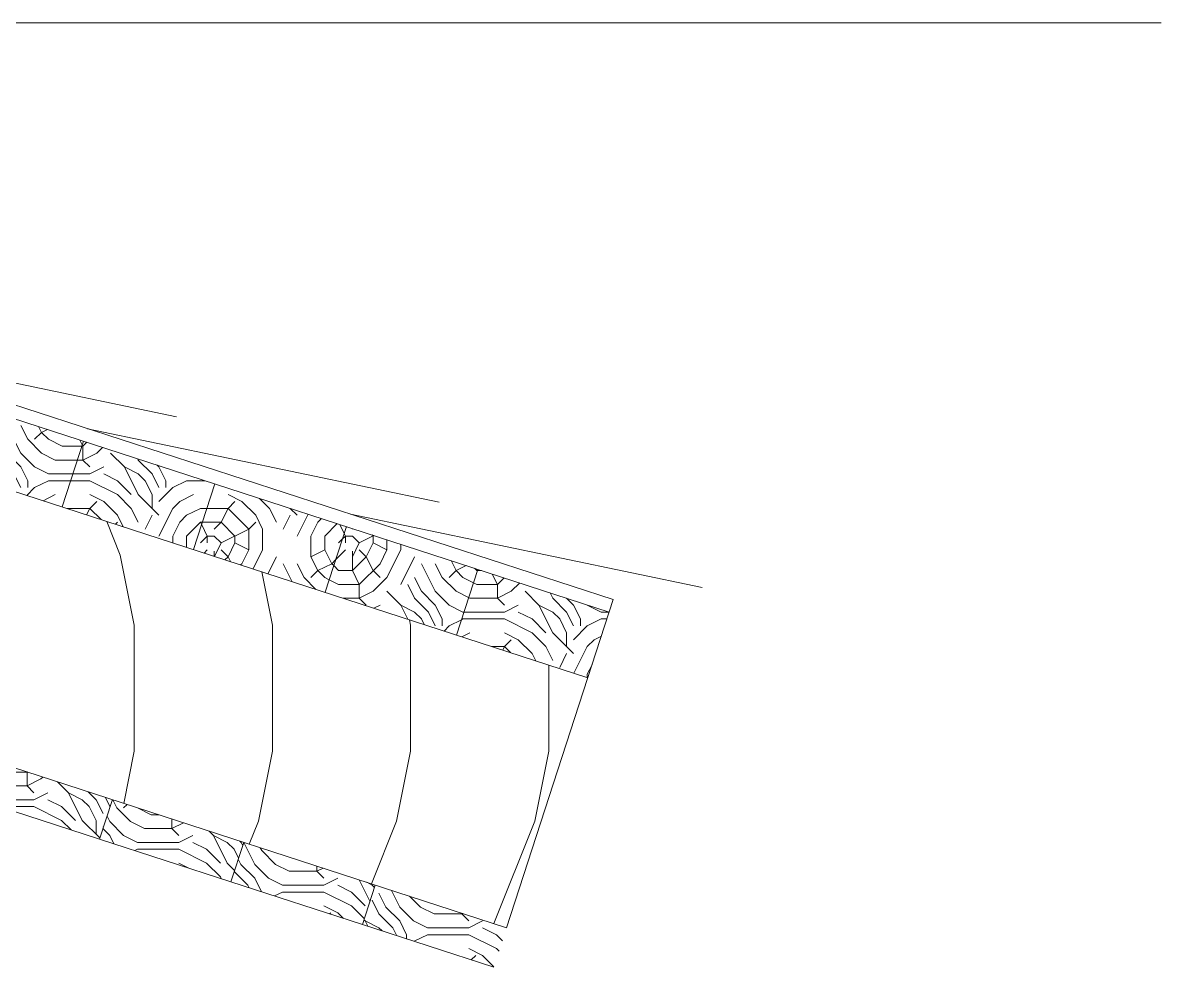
# Model space of a CAD drawing. Header units: millimetres. Extents: x 130034 to 172034, y -1330 to 28370.
# Drawn here: x 157083 to 161202, y 20240 to 23657 of the extents above; entities that cross this region are included whole.
import ezdxf

# ---------------------------------------------------------------- set-up
doc = ezdxf.new("R2010")
doc.units = ezdxf.units.MM
doc.linetypes.add('CONTINOUS', pattern=[0])
for name, color, linetype, lineweight in [('Узел', 7, 'Continuous', 20), ('Флажки', 7, 'Continuous', 20), ('Штриховка узла', 7, 'Continuous', 20)]:
    doc.layers.add(name, color=color, linetype=linetype, lineweight=lineweight)
pattern_1 = [(0, (175, 0), (500, 500), [150, -350]), (0, (175, 25), (500, 500), [150, -350]), (0, (200, 75), (500, 500), [100, -400]), (0, (225, 125), (500, 500), [75, -425]), (0, (225, 175), (500, 500), [50, -450]), (0, (250, 300), (500, 500), [25, -475]), (0, (225, 350), (500, 500), [75, -425]), (0, (225, 400), (500, 500), [100, -400]), (90, (50, 400), (-500, 500), [50, -450]), (90, (100, 475), (-500, 500), [25, -475]), (90, (125, 225), (-500, 500), [75, -425]), (90, (175, 250), (-500, 500), [50, -450]), (90, (250, 275), (-500, 500), [25, -475]), (90, (275, 175), (-500, 500), [70, -430]), (90, (300, 75), (-500, 500), [50, -450]), (90, (350, 275), (-500, 500), [25, -475]), (90, (400, 250), (-500, 500), [75, -425]), (90, (450, 250), (-500, 500), [75, -425]), (45, (275, 175), (0, 500), [70.71, -636.3968]), (45, (75, 425), (0, 500), [70.71, -636.3968]), (45, (175, 300), (0, 500), [70.71, -636.3968]), (45, (200, 200), (0, 500), [70.71, -636.3968]), (45, (350, 100), (0, 500), [70.71, -636.3968]), (45, (300, 125), (0, 500), [106.066, -601.0408]), (45, (150, 350), (0, 500), [35.355, -671.7518]), (45, (125, 400), (0, 500), [35.355, -671.7518]), (45, (325, 400), (0, 500), [35.355, -671.7518]), (45, (125, 150), (0, 500), [35.355, -671.7518]), (45, (400, 325), (0, 500), [35.355, -671.7518]), (45, (225, 275), (0, 500), [35.355, -671.7518]), (45, (275, 325), (0, 500), [35.355, -671.7518]), (135, (325, 225), (-500, 4e-14), [35.355, -671.7518]), (135, (325, 50), (-500, 4e-14), [35.355, -671.7518]), (135, (225, 175), (-500, 4e-14), [35.355, -671.7518]), (135, (300, 275), (-500, 4e-14), [35.355, -671.7518]), (135, (175, 150), (-500, 4e-14), [35.355, -671.7518]), (135, (375, 150), (-500, 4e-14), [35.355, -671.7518]), (135, (25, 0), (-500, 4e-14), [35.355, -671.7518]), (135, (50, 25), (-500, 4e-14), [70.71, -636.3968]), (135, (75, 50), (-500, 4e-14), [70.71, -636.3968]), (135, (125, 50), (-500, 4e-14), [70.71, -636.3968]), (135, (150, 100), (-500, 4e-14), [70.71, -636.3968]), (135, (350, 300), (-500, 4e-14), [70.71, -636.3968]), (135, (450, 50), (-500, 4e-14), [70.71, -636.3968]), (135, (475, 450), (-500, 4e-14), [70.71, -636.3968]), (135, (475, 400), (-500, 4e-14), [70.71, -636.3968]), (135, (425, 375), (-500, 4e-14), [70.71, -636.3968]), (135, (75, 375), (-500, 4e-14), [106.066, -601.0408]), (135, (400, 325), (-500, 4e-14), [106.066, -601.0408]), (26.56505, (125, 475), (500, 2e-07), [55.9, -1062.134]), (26.56505, (125, 225), (500, 2e-07), [55.9, -1062.134]), (26.56505, (175, 375), (500, 2e-07), [55.9, -1062.134]), (26.56505, (325, 25), (500, 2e-07), [55.9, -1062.134]), (26.56505, (300, 75), (500, 2e-07), [55.9, -1062.134]), (26.56505, (150, 175), (500, 2e-07), [55.9, -1062.134]), (26.56505, (150, 425), (500, 2e-07), [55.9, -1062.134]), (26.56505, (300, 275), (500, 2e-07), [111.8, -1006.234]), (63.43495, (300, 350), (3e-08, 500), [55.9, -1062.134]), (63.43495, (375, 200), (3e-08, 500), [55.9, -1062.134]), (63.43495, (125, 300), (3e-08, 500), [55.9, -1062.134]), (63.43495, (25, 325), (3e-08, 500), [55.9, -1062.134]), (63.43495, (325, 225), (3e-08, 500), [55.9, -1062.134]), (63.43495, (275, 225), (3e-08, 500), [55.9, -1062.134]), (63.43495, (75, 300), (3e-08, 500), [111.8, -1006.234]), (63.43495, (450, 125), (3e-08, 500), [111.8, -1006.234]), (63.43495, (400, 150), (3e-08, 500), [111.8, -1006.234]), (116.56505, (0, 75), (-2e-07, 500), [55.9, -1062.134]), (116.56505, (0, 350), (-2e-07, 500), [55.9, -1062.134]), (116.56505, (100, 0), (-2e-07, 500), [55.9, -1062.134]), (116.56505, (50, 450), (-2e-07, 500), [55.9, -1062.134]), (116.56505, (100, 150), (-2e-07, 500), [55.9, -1062.134]), (116.56505, (200, 200), (-2e-07, 500), [55.9, -1062.134]), (116.56505, (250, 300), (-2e-07, 500), [55.9, -1062.134]), (116.56505, (25, 100), (-2e-07, 500), [55.9, -1062.134]), (116.56505, (150, 175), (-2e-07, 500), [55.9, -1062.134]), (116.56505, (300, 125), (-2e-07, 500), [55.9, -1062.134]), (116.56505, (350, 175), (-2e-07, 500), [55.9, -1062.134]), (116.56505, (450, 325), (-2e-07, 500), [55.9, -1062.134]), (116.56505, (75, 475), (-2e-07, 500), [55.9, -1062.134]), (116.56505, (0, 450), (-2e-07, 500), [111.8, -1006.234]), (116.56505, (75, 100), (-2e-07, 500), [111.8, -1006.234]), (153.43495, (0, 25), (-500, 2e-07), [55.9, -1062.134]), (153.43495, (425, 0), (-500, 2e-07), [55.9, -1062.134]), (153.43495, (400, 250), (-500, 2e-07), [55.9, -1062.134]), (153.43495, (200, 75), (-500, 2e-07), [55.9, -1062.134]), (153.43495, (175, 25), (-500, 2e-07), [55.9, -1062.134]), (153.43495, (225, 125), (-500, 2e-07), [55.9, -1062.134]), (153.43495, (375, 425), (-500, 2e-07), [55.9, -1062.134]), (153.43495, (425, 450), (-500, 2e-07), [111.8, -1006.234])]

msp = doc.modelspace()

# ---------------------------------------------------------------- hatches: boundary and pattern name
at = {"layer": 'Штриховка узла', "ltscale": 100}
h = msp.add_hatch(dxfattribs=at)
h.set_pattern_fill('Дерево вдоль волокон', color=256, scale=50, pattern_type=2)
h.set_pattern_definition([(51.3402, (0, 0), (-500.0001, 6e-06), [312.3475, -2889.215]), (59.0362, (195.1, 243.9), (500.0001, -0.0003), [174.113, -2741.365]), (68.1986, (284.7, 393.2), (500.0002, 0.0002), [404.66, -2287.92]), (78.6901, (435, 768.9), (500.0001, 0.0002), [258.053, -2291.455]), (90, (485.6, 1021.96), (-500, 3e-14), [456.0755, -2043.925]), (281.3099, (435, 1731.1), (500.0001, -0.0002), [258.053, -2291.455]), (291.8014, (284.7, 2106.8), (500.0002, -0.0002), [404.66, -2287.92]), (300.9638, (195.1, 2256.1), (500.0001, 0.0003), [174.113, -2741.365]), (308.6598, (0, 2500), (-500.0001, -6e-06), [312.3475, -2889.215])])
edge = h.paths.add_edge_path()
edge.add_line((153096.4, 22727.3), (153096.4, 22124.8))
edge.add_line((153096.4, 22124.8), (153396.4, 22124.8))
edge.add_line((153396.4, 21824.8), (153396.4, 22124.8))
edge.add_line((153396.4, 21824.8), (148959.5, 20383.1))
edge.add_line((148959.5, 20383.1), (148665.6, 21287.6))
edge.add_line((153096.4, 22727.3), (148665.6, 21287.6))
edge = h.paths.add_edge_path()
edge.add_line((154396.4, 22124.8), (154696.4, 22124.8))
edge.add_line((154696.4, 22727.3), (154696.4, 22124.8))
edge.add_line((154696.4, 22727.3), (159127.2, 21287.6))
edge.add_line((158833.4, 20383.1), (159127.2, 21287.6))
edge.add_line((154396.4, 21824.8), (158833.4, 20383.1))
edge.add_line((154396.4, 22124.8), (154396.4, 21824.8))
edge = h.paths.add_edge_path()
edge.add_line((154512, 22787.2), (153896.4, 22787.2))
edge.add_line((153896.4, 22987.2), (153896.4, 22787.2))
edge.add_line((153896.4, 22987.2), (154512, 22787.2))
edge = h.paths.add_edge_path()
edge.add_line((153896.4, 22787.2), (153280.9, 22787.2))
edge.add_line((153896.4, 22987.2), (153280.9, 22787.2))
edge.add_line((153896.4, 22987.2), (153896.4, 22787.2))
h = msp.add_hatch(dxfattribs=at)
h.set_pattern_fill('Дерево и деревянные изделия', color=256, scale=5, pattern_type=2)
h.set_pattern_definition(pattern_1)
h.paths.add_polyline_path([(156749.6, 22060.2), (156826.9, 22298), (157302.4, 22143.4), (157225.1, 21905.7)])
h = msp.add_hatch(dxfattribs=at)
h.set_pattern_fill('Дерево и деревянные изделия', color=256, scale=5, pattern_type=2)
h.set_pattern_definition(pattern_1)
h.paths.add_polyline_path([(157302.4, 22143.4), (157777.9, 21988.9), (157700.7, 21751.2), (157225.1, 21905.7)])
h = msp.add_hatch(dxfattribs=at)
h.set_pattern_fill('Дерево и деревянные изделия', color=256, scale=5, pattern_type=2)
h.set_pattern_definition(pattern_1)
h.paths.add_polyline_path([(158176.2, 21596.7), (157700.7, 21751.2), (157777.9, 21988.9), (158253.4, 21834.4)])
h = msp.add_hatch(dxfattribs=at)
h.set_pattern_fill('Дерево и деревянные изделия', color=256, scale=5, pattern_type=2)
h.set_pattern_definition(pattern_1)
h.paths.add_polyline_path([(158176.2, 21596.7), (158253.4, 21834.4), (158729, 21679.9), (158651.7, 21442.2)])
h = msp.add_hatch(dxfattribs=at)
h.set_pattern_fill('Дерево и деревянные изделия', color=256, scale=5, pattern_type=2)
h.set_pattern_definition(pattern_1)
edge = h.paths.add_edge_path()
edge.add_line((158651.7, 21442.2), (158729, 21679.9))
edge.add_line((158729, 21679.9), (159204.5, 21525.4))
edge.add_line((159127.2, 21287.6), (159204.5, 21525.4))
edge.add_line((158651.7, 21442.2), (159127.2, 21287.6))
h = msp.add_hatch(dxfattribs=at)
h.set_pattern_fill('Дерево и деревянные изделия', color=256, scale=5, angle=180, pattern_type=2)
h.set_pattern_definition([(0, (2972.73, -678.75), (500, 500), [150, -350]), (0, (2972.73, -653.75), (500, 500), [150, -350]), (0, (2997.73, -603.75), (500, 500), [100, -400]), (0, (3022.73, -553.75), (500, 500), [75, -425]), (0, (3022.73, -503.75), (500, 500), [50, -450]), (0, (3047.73, -378.75), (500, 500), [25, -475]), (0, (3022.73, -328.75), (500, 500), [75, -425]), (0, (3022.73, -278.75), (500, 500), [100, -400]), (90, (2847.73, -278.75), (-500, 500), [50, -450]), (90, (2897.73, -203.75), (-500, 500), [25, -475]), (90, (2922.73, -453.75), (-500, 500), [75, -425]), (90, (2972.73, -428.75), (-500, 500), [50, -450]), (90, (3047.73, -403.75), (-500, 500), [25, -475]), (90, (3072.73, -503.75), (-500, 500), [70, -430]), (90, (3097.73, -603.75), (-500, 500), [50, -450]), (90, (3147.73, -403.75), (-500, 500), [25, -475]), (90, (3197.73, -428.75), (-500, 500), [75, -425]), (90, (3247.73, -428.75), (-500, 500), [75, -425]), (45, (3072.73, -503.75), (0, 500), [70.71, -636.3968]), (45, (2872.73, -253.75), (0, 500), [70.71, -636.3968]), (45, (2972.73, -378.75), (0, 500), [70.71, -636.3968]), (45, (2997.73, -478.75), (0, 500), [70.71, -636.3968]), (45, (3147.73, -578.75), (0, 500), [70.71, -636.3968]), (45, (3097.73, -553.75), (0, 500), [106.066, -601.0408]), (45, (2947.73, -328.75), (0, 500), [35.355, -671.7518]), (45, (2922.73, -278.75), (0, 500), [35.355, -671.7518]), (45, (3122.73, -278.75), (0, 500), [35.355, -671.7518]), (45, (2922.73, -528.75), (0, 500), [35.355, -671.7518]), (45, (3197.73, -353.75), (0, 500), [35.355, -671.7518]), (45, (3022.73, -403.75), (0, 500), [35.355, -671.7518]), (45, (3072.73, -353.75), (0, 500), [35.355, -671.7518]), (135, (3122.73, -453.75), (-500, 4e-14), [35.355, -671.7518]), (135, (3122.73, -628.75), (-500, 4e-14), [35.355, -671.7518]), (135, (3022.73, -503.75), (-500, 4e-14), [35.355, -671.7518]), (135, (3097.73, -403.75), (-500, 4e-14), [35.355, -671.7518]), (135, (2972.73, -528.75), (-500, 4e-14), [35.355, -671.7518]), (135, (3172.73, -528.75), (-500, 4e-14), [35.355, -671.7518]), (135, (2822.73, -678.75), (-500, 4e-14), [35.355, -671.7518]), (135, (2847.73, -653.75), (-500, 4e-14), [70.71, -636.3968]), (135, (2872.73, -628.75), (-500, 4e-14), [70.71, -636.3968]), (135, (2922.73, -628.75), (-500, 4e-14), [70.71, -636.3968]), (135, (2947.73, -578.75), (-500, 4e-14), [70.71, -636.3968]), (135, (3147.73, -378.75), (-500, 4e-14), [70.71, -636.3968]), (135, (3247.73, -628.75), (-500, 4e-14), [70.71, -636.3968]), (135, (3272.73, -228.75), (-500, 4e-14), [70.71, -636.3968]), (135, (3272.73, -278.75), (-500, 4e-14), [70.71, -636.3968]), (135, (3222.73, -303.75), (-500, 4e-14), [70.71, -636.3968]), (135, (2872.73, -303.75), (-500, 4e-14), [106.066, -601.0408]), (135, (3197.73, -353.75), (-500, 4e-14), [106.066, -601.0408]), (26.56505, (2922.73, -203.75), (500, 2e-07), [55.9, -1062.134]), (26.56505, (2922.73, -453.75), (500, 2e-07), [55.9, -1062.134]), (26.56505, (2972.73, -303.75), (500, 2e-07), [55.9, -1062.134]), (26.56505, (3122.73, -653.75), (500, 2e-07), [55.9, -1062.134]), (26.56505, (3097.73, -603.75), (500, 2e-07), [55.9, -1062.134]), (26.56505, (2947.73, -503.75), (500, 2e-07), [55.9, -1062.134]), (26.56505, (2947.73, -253.75), (500, 2e-07), [55.9, -1062.134]), (26.56505, (3097.73, -403.75), (500, 2e-07), [111.8, -1006.234]), (63.43495, (3097.73, -328.75), (3e-08, 500), [55.9, -1062.134]), (63.43495, (3172.73, -478.75), (3e-08, 500), [55.9, -1062.134]), (63.43495, (2922.73, -378.75), (3e-08, 500), [55.9, -1062.134]), (63.43495, (2822.73, -353.75), (3e-08, 500), [55.9, -1062.134]), (63.43495, (3122.73, -453.75), (3e-08, 500), [55.9, -1062.134]), (63.43495, (3072.73, -453.75), (3e-08, 500), [55.9, -1062.134]), (63.43495, (2872.73, -378.75), (3e-08, 500), [111.8, -1006.234]), (63.43495, (3247.73, -553.75), (3e-08, 500), [111.8, -1006.234]), (63.43495, (3197.73, -528.75), (3e-08, 500), [111.8, -1006.234]), (116.56505, (2797.73, -603.75), (-2e-07, 500), [55.9, -1062.134]), (116.56505, (2797.73, -328.75), (-2e-07, 500), [55.9, -1062.134]), (116.56505, (2897.73, -678.75), (-2e-07, 500), [55.9, -1062.134]), (116.56505, (2847.73, -228.75), (-2e-07, 500), [55.9, -1062.134]), (116.56505, (2897.73, -528.75), (-2e-07, 500), [55.9, -1062.134]), (116.56505, (2997.73, -478.75), (-2e-07, 500), [55.9, -1062.134]), (116.56505, (3047.73, -378.75), (-2e-07, 500), [55.9, -1062.134]), (116.56505, (2822.73, -578.75), (-2e-07, 500), [55.9, -1062.134]), (116.56505, (2947.73, -503.75), (-2e-07, 500), [55.9, -1062.134]), (116.56505, (3097.73, -553.75), (-2e-07, 500), [55.9, -1062.134]), (116.56505, (3147.73, -503.75), (-2e-07, 500), [55.9, -1062.134]), (116.56505, (3247.73, -353.75), (-2e-07, 500), [55.9, -1062.134]), (116.56505, (2872.73, -203.75), (-2e-07, 500), [55.9, -1062.134]), (116.56505, (2797.73, -228.75), (-2e-07, 500), [111.8, -1006.234]), (116.56505, (2872.73, -578.75), (-2e-07, 500), [111.8, -1006.234]), (153.43495, (2797.73, -653.75), (-500, 2e-07), [55.9, -1062.134]), (153.43495, (3222.73, -678.75), (-500, 2e-07), [55.9, -1062.134]), (153.43495, (3197.73, -428.75), (-500, 2e-07), [55.9, -1062.134]), (153.43495, (2997.73, -603.75), (-500, 2e-07), [55.9, -1062.134]), (153.43495, (2972.73, -653.75), (-500, 2e-07), [55.9, -1062.134]), (153.43495, (3022.73, -553.75), (-500, 2e-07), [55.9, -1062.134]), (153.43495, (3172.73, -253.75), (-500, 2e-07), [55.9, -1062.134]), (153.43495, (3222.73, -228.75), (-500, 2e-07), [111.8, -1006.234])])
edge = h.paths.add_edge_path()
edge.add_line((156884.9, 20858.5), (156931.2, 21001.2))
edge.add_line((156884.9, 20858.5), (157360.4, 20704))
edge.add_line((157360.4, 20704), (157406.8, 20846.7))
edge.add_line((156931.2, 21001.2), (157406.8, 20846.7))
h = msp.add_hatch(dxfattribs=at)
h.set_pattern_fill('Дерево и деревянные изделия', color=256, scale=5, angle=180, pattern_type=2)
h.set_pattern_definition([(0, (2497.2, -833.26), (500, 500), [150, -350]), (0, (2497.2, -808.26), (500, 500), [150, -350]), (0, (2522.2, -758.26), (500, 500), [100, -400]), (0, (2547.2, -708.26), (500, 500), [75, -425]), (0, (2547.2, -658.26), (500, 500), [50, -450]), (0, (2572.2, -533.26), (500, 500), [25, -475]), (0, (2547.2, -483.26), (500, 500), [75, -425]), (0, (2547.2, -433.26), (500, 500), [100, -400]), (90, (2372.2, -433.26), (-500, 500), [50, -450]), (90, (2422.2, -358.26), (-500, 500), [25, -475]), (90, (2447.2, -608.26), (-500, 500), [75, -425]), (90, (2497.2, -583.26), (-500, 500), [50, -450]), (90, (2572.2, -558.26), (-500, 500), [25, -475]), (90, (2597.2, -658.26), (-500, 500), [70, -430]), (90, (2622.2, -758.26), (-500, 500), [50, -450]), (90, (2672.2, -558.26), (-500, 500), [25, -475]), (90, (2722.2, -583.26), (-500, 500), [75, -425]), (90, (2772.2, -583.26), (-500, 500), [75, -425]), (45, (2597.2, -658.26), (0, 500), [70.71, -636.3968]), (45, (2397.2, -408.26), (0, 500), [70.71, -636.3968]), (45, (2497.2, -533.26), (0, 500), [70.71, -636.3968]), (45, (2522.2, -633.26), (0, 500), [70.71, -636.3968]), (45, (2672.2, -733.26), (0, 500), [70.71, -636.3968]), (45, (2622.2, -708.26), (0, 500), [106.066, -601.0408]), (45, (2472.2, -483.26), (0, 500), [35.355, -671.7518]), (45, (2447.2, -433.26), (0, 500), [35.355, -671.7518]), (45, (2647.2, -433.26), (0, 500), [35.355, -671.7518]), (45, (2447.2, -683.26), (0, 500), [35.355, -671.7518]), (45, (2722.2, -508.26), (0, 500), [35.355, -671.7518]), (45, (2547.2, -558.26), (0, 500), [35.355, -671.7518]), (45, (2597.2, -508.26), (0, 500), [35.355, -671.7518]), (135, (2647.2, -608.26), (-500, 4e-14), [35.355, -671.7518]), (135, (2647.2, -783.26), (-500, 4e-14), [35.355, -671.7518]), (135, (2547.2, -658.26), (-500, 4e-14), [35.355, -671.7518]), (135, (2622.2, -558.26), (-500, 4e-14), [35.355, -671.7518]), (135, (2497.2, -683.26), (-500, 4e-14), [35.355, -671.7518]), (135, (2697.2, -683.26), (-500, 4e-14), [35.355, -671.7518]), (135, (2347.2, -833.26), (-500, 4e-14), [35.355, -671.7518]), (135, (2372.2, -808.26), (-500, 4e-14), [70.71, -636.3968]), (135, (2397.2, -783.26), (-500, 4e-14), [70.71, -636.3968]), (135, (2447.2, -783.26), (-500, 4e-14), [70.71, -636.3968]), (135, (2472.2, -733.26), (-500, 4e-14), [70.71, -636.3968]), (135, (2672.2, -533.26), (-500, 4e-14), [70.71, -636.3968]), (135, (2772.2, -783.26), (-500, 4e-14), [70.71, -636.3968]), (135, (2797.2, -383.26), (-500, 4e-14), [70.71, -636.3968]), (135, (2797.2, -433.26), (-500, 4e-14), [70.71, -636.3968]), (135, (2747.2, -458.26), (-500, 4e-14), [70.71, -636.3968]), (135, (2397.2, -458.26), (-500, 4e-14), [106.066, -601.0408]), (135, (2722.2, -508.26), (-500, 4e-14), [106.066, -601.0408]), (26.56505, (2447.2, -358.26), (500, 2e-07), [55.9, -1062.134]), (26.56505, (2447.2, -608.26), (500, 2e-07), [55.9, -1062.134]), (26.56505, (2497.2, -458.26), (500, 2e-07), [55.9, -1062.134]), (26.56505, (2647.2, -808.26), (500, 2e-07), [55.9, -1062.134]), (26.56505, (2622.2, -758.26), (500, 2e-07), [55.9, -1062.134]), (26.56505, (2472.2, -658.26), (500, 2e-07), [55.9, -1062.134]), (26.56505, (2472.2, -408.26), (500, 2e-07), [55.9, -1062.134]), (26.56505, (2622.2, -558.26), (500, 2e-07), [111.8, -1006.234]), (63.43495, (2622.2, -483.26), (3e-08, 500), [55.9, -1062.134]), (63.43495, (2697.2, -633.26), (3e-08, 500), [55.9, -1062.134]), (63.43495, (2447.2, -533.26), (3e-08, 500), [55.9, -1062.134]), (63.43495, (2347.2, -508.26), (3e-08, 500), [55.9, -1062.134]), (63.43495, (2647.2, -608.26), (3e-08, 500), [55.9, -1062.134]), (63.43495, (2597.2, -608.26), (3e-08, 500), [55.9, -1062.134]), (63.43495, (2397.2, -533.26), (3e-08, 500), [111.8, -1006.234]), (63.43495, (2772.2, -708.26), (3e-08, 500), [111.8, -1006.234]), (63.43495, (2722.2, -683.26), (3e-08, 500), [111.8, -1006.234]), (116.56505, (2322.2, -758.26), (-2e-07, 500), [55.9, -1062.134]), (116.56505, (2322.2, -483.26), (-2e-07, 500), [55.9, -1062.134]), (116.56505, (2422.2, -833.26), (-2e-07, 500), [55.9, -1062.134]), (116.56505, (2372.2, -383.26), (-2e-07, 500), [55.9, -1062.134]), (116.56505, (2422.2, -683.26), (-2e-07, 500), [55.9, -1062.134]), (116.56505, (2522.2, -633.26), (-2e-07, 500), [55.9, -1062.134]), (116.56505, (2572.2, -533.26), (-2e-07, 500), [55.9, -1062.134]), (116.56505, (2347.2, -733.26), (-2e-07, 500), [55.9, -1062.134]), (116.56505, (2472.2, -658.26), (-2e-07, 500), [55.9, -1062.134]), (116.56505, (2622.2, -708.26), (-2e-07, 500), [55.9, -1062.134]), (116.56505, (2672.2, -658.26), (-2e-07, 500), [55.9, -1062.134]), (116.56505, (2772.2, -508.26), (-2e-07, 500), [55.9, -1062.134]), (116.56505, (2397.2, -358.26), (-2e-07, 500), [55.9, -1062.134]), (116.56505, (2322.2, -383.26), (-2e-07, 500), [111.8, -1006.234]), (116.56505, (2397.2, -733.26), (-2e-07, 500), [111.8, -1006.234]), (153.43495, (2322.2, -808.26), (-500, 2e-07), [55.9, -1062.134]), (153.43495, (2747.2, -833.26), (-500, 2e-07), [55.9, -1062.134]), (153.43495, (2722.2, -583.26), (-500, 2e-07), [55.9, -1062.134]), (153.43495, (2522.2, -758.26), (-500, 2e-07), [55.9, -1062.134]), (153.43495, (2497.2, -808.26), (-500, 2e-07), [55.9, -1062.134]), (153.43495, (2547.2, -708.26), (-500, 2e-07), [55.9, -1062.134]), (153.43495, (2697.2, -408.26), (-500, 2e-07), [55.9, -1062.134]), (153.43495, (2747.2, -383.26), (-500, 2e-07), [111.8, -1006.234])])
edge = h.paths.add_edge_path()
edge.add_line((157360.4, 20704), (157406.8, 20846.7))
edge.add_line((157360.4, 20704), (157835.9, 20549.5))
edge.add_line((157835.9, 20549.5), (157882.3, 20692.2))
edge.add_line((157406.8, 20846.7), (157882.3, 20692.2))
h = msp.add_hatch(dxfattribs=at)
h.set_pattern_fill('Дерево и деревянные изделия', color=256, scale=5, angle=180, pattern_type=2)
h.set_pattern_definition([(0, (2021.7, -987.76), (500, 500), [150, -350]), (0, (2021.7, -962.76), (500, 500), [150, -350]), (0, (2046.7, -912.76), (500, 500), [100, -400]), (0, (2071.7, -862.76), (500, 500), [75, -425]), (0, (2071.7, -812.76), (500, 500), [50, -450]), (0, (2096.7, -687.76), (500, 500), [25, -475]), (0, (2071.7, -637.76), (500, 500), [75, -425]), (0, (2071.7, -587.76), (500, 500), [100, -400]), (90, (1896.7, -587.76), (-500, 500), [50, -450]), (90, (1946.7, -512.76), (-500, 500), [25, -475]), (90, (1971.7, -762.76), (-500, 500), [75, -425]), (90, (2021.7, -737.76), (-500, 500), [50, -450]), (90, (2096.7, -712.76), (-500, 500), [25, -475]), (90, (2121.7, -812.76), (-500, 500), [70, -430]), (90, (2146.7, -912.76), (-500, 500), [50, -450]), (90, (2196.7, -712.76), (-500, 500), [25, -475]), (90, (2246.7, -737.76), (-500, 500), [75, -425]), (90, (2296.7, -737.76), (-500, 500), [75, -425]), (45, (2121.68, -812.76), (0, 500), [70.71, -636.3968]), (45, (1921.68, -562.76), (0, 500), [70.71, -636.3968]), (45, (2021.68, -687.76), (0, 500), [70.71, -636.3968]), (45, (2046.68, -787.76), (0, 500), [70.71, -636.3968]), (45, (2196.68, -887.76), (0, 500), [70.71, -636.3968]), (45, (2146.68, -862.76), (0, 500), [106.066, -601.0408]), (45, (1996.68, -637.76), (0, 500), [35.355, -671.7518]), (45, (1971.68, -587.76), (0, 500), [35.355, -671.7518]), (45, (2171.68, -587.76), (0, 500), [35.355, -671.7518]), (45, (1971.68, -837.76), (0, 500), [35.355, -671.7518]), (45, (2246.68, -662.76), (0, 500), [35.355, -671.7518]), (45, (2071.68, -712.76), (0, 500), [35.355, -671.7518]), (45, (2121.68, -662.76), (0, 500), [35.355, -671.7518]), (135, (2171.68, -762.76), (-500, 4e-14), [35.355, -671.7518]), (135, (2171.68, -937.76), (-500, 4e-14), [35.355, -671.7518]), (135, (2071.68, -812.76), (-500, 4e-14), [35.355, -671.7518]), (135, (2146.68, -712.76), (-500, 4e-14), [35.355, -671.7518]), (135, (2021.68, -837.76), (-500, 4e-14), [35.355, -671.7518]), (135, (2221.68, -837.76), (-500, 4e-14), [35.355, -671.7518]), (135, (1871.68, -987.76), (-500, 4e-14), [35.355, -671.7518]), (135, (1896.68, -962.76), (-500, 4e-14), [70.71, -636.3968]), (135, (1921.68, -937.76), (-500, 4e-14), [70.71, -636.3968]), (135, (1971.68, -937.76), (-500, 4e-14), [70.71, -636.3968]), (135, (1996.68, -887.76), (-500, 4e-14), [70.71, -636.3968]), (135, (2196.68, -687.76), (-500, 4e-14), [70.71, -636.3968]), (135, (2296.68, -937.76), (-500, 4e-14), [70.71, -636.3968]), (135, (2321.68, -537.76), (-500, 4e-14), [70.71, -636.3968]), (135, (2321.68, -587.76), (-500, 4e-14), [70.71, -636.3968]), (135, (2271.68, -612.76), (-500, 4e-14), [70.71, -636.3968]), (135, (1921.68, -612.76), (-500, 4e-14), [106.066, -601.0408]), (135, (2246.68, -662.76), (-500, 4e-14), [106.066, -601.0408]), (26.56505, (1971.68, -512.76), (500, 2e-07), [55.9, -1062.134]), (26.56505, (1971.68, -762.76), (500, 2e-07), [55.9, -1062.134]), (26.56505, (2021.68, -612.76), (500, 2e-07), [55.9, -1062.134]), (26.56505, (2171.68, -962.76), (500, 2e-07), [55.9, -1062.134]), (26.56505, (2146.68, -912.76), (500, 2e-07), [55.9, -1062.134]), (26.56505, (1996.68, -812.76), (500, 2e-07), [55.9, -1062.134]), (26.56505, (1996.68, -562.76), (500, 2e-07), [55.9, -1062.134]), (26.56505, (2146.68, -712.76), (500, 2e-07), [111.8, -1006.234]), (63.43495, (2146.68, -637.76), (3e-08, 500), [55.9, -1062.134]), (63.43495, (2221.68, -787.76), (3e-08, 500), [55.9, -1062.134]), (63.43495, (1971.68, -687.76), (3e-08, 500), [55.9, -1062.134]), (63.43495, (1871.68, -662.76), (3e-08, 500), [55.9, -1062.134]), (63.43495, (2171.68, -762.76), (3e-08, 500), [55.9, -1062.134]), (63.43495, (2121.68, -762.76), (3e-08, 500), [55.9, -1062.134]), (63.43495, (1921.68, -687.76), (3e-08, 500), [111.8, -1006.234]), (63.43495, (2296.68, -862.76), (3e-08, 500), [111.8, -1006.234]), (63.43495, (2246.68, -837.76), (3e-08, 500), [111.8, -1006.234]), (116.56505, (1846.68, -912.76), (-2e-07, 500), [55.9, -1062.134]), (116.56505, (1846.68, -637.76), (-2e-07, 500), [55.9, -1062.134]), (116.56505, (1946.68, -987.76), (-2e-07, 500), [55.9, -1062.134]), (116.56505, (1896.68, -537.76), (-2e-07, 500), [55.9, -1062.134]), (116.56505, (1946.68, -837.76), (-2e-07, 500), [55.9, -1062.134]), (116.56505, (2046.68, -787.76), (-2e-07, 500), [55.9, -1062.134]), (116.56505, (2096.68, -687.76), (-2e-07, 500), [55.9, -1062.134]), (116.56505, (1871.68, -887.76), (-2e-07, 500), [55.9, -1062.134]), (116.56505, (1996.68, -812.76), (-2e-07, 500), [55.9, -1062.134]), (116.56505, (2146.68, -862.76), (-2e-07, 500), [55.9, -1062.134]), (116.56505, (2196.68, -812.76), (-2e-07, 500), [55.9, -1062.134]), (116.56505, (2296.68, -662.76), (-2e-07, 500), [55.9, -1062.134]), (116.56505, (1921.68, -512.76), (-2e-07, 500), [55.9, -1062.134]), (116.56505, (1846.68, -537.76), (-2e-07, 500), [111.8, -1006.234]), (116.56505, (1921.68, -887.76), (-2e-07, 500), [111.8, -1006.234]), (153.43495, (1846.68, -962.76), (-500, 2e-07), [55.9, -1062.134]), (153.43495, (2271.68, -987.76), (-500, 2e-07), [55.9, -1062.134]), (153.43495, (2246.68, -737.76), (-500, 2e-07), [55.9, -1062.134]), (153.43495, (2046.68, -912.76), (-500, 2e-07), [55.9, -1062.134]), (153.43495, (2021.68, -962.76), (-500, 2e-07), [55.9, -1062.134]), (153.43495, (2071.68, -862.76), (-500, 2e-07), [55.9, -1062.134]), (153.43495, (2221.68, -562.76), (-500, 2e-07), [55.9, -1062.134]), (153.43495, (2271.68, -537.76), (-500, 2e-07), [111.8, -1006.234])])
edge = h.paths.add_edge_path()
edge.add_line((157835.9, 20549.5), (157882.3, 20692.2))
edge.add_line((157835.9, 20549.5), (158311.5, 20395))
edge.add_line((158311.5, 20395), (158357.8, 20537.6))
edge.add_line((157882.3, 20692.2), (158357.8, 20537.6))
h = msp.add_hatch(dxfattribs=at)
h.set_pattern_fill('Дерево и деревянные изделия', color=256, scale=5, angle=180, pattern_type=2)
h.set_pattern_definition([(0, (1546.15, -1142.27), (500, 500), [150, -350]), (0, (1546.15, -1117.27), (500, 500), [150, -350]), (0, (1571.15, -1067.27), (500, 500), [100, -400]), (0, (1596.15, -1017.27), (500, 500), [75, -425]), (0, (1596.15, -967.27), (500, 500), [50, -450]), (0, (1621.15, -842.27), (500, 500), [25, -475]), (0, (1596.15, -792.27), (500, 500), [75, -425]), (0, (1596.15, -742.27), (500, 500), [100, -400]), (90, (1421.15, -742.27), (-500, 500), [50, -450]), (90, (1471.15, -667.27), (-500, 500), [25, -475]), (90, (1496.15, -917.27), (-500, 500), [75, -425]), (90, (1546.15, -892.27), (-500, 500), [50, -450]), (90, (1621.15, -867.27), (-500, 500), [25, -475]), (90, (1646.15, -967.27), (-500, 500), [70, -430]), (90, (1671.15, -1067.27), (-500, 500), [50, -450]), (90, (1721.15, -867.27), (-500, 500), [25, -475]), (90, (1771.15, -892.27), (-500, 500), [75, -425]), (90, (1821.15, -892.27), (-500, 500), [75, -425]), (45, (1646.15, -967.27), (0, 500), [70.71, -636.3968]), (45, (1446.15, -717.27), (0, 500), [70.71, -636.3968]), (45, (1546.15, -842.27), (0, 500), [70.71, -636.3968]), (45, (1571.15, -942.27), (0, 500), [70.71, -636.3968]), (45, (1721.15, -1042.27), (0, 500), [70.71, -636.3968]), (45, (1671.15, -1017.27), (0, 500), [106.066, -601.0408]), (45, (1521.15, -792.27), (0, 500), [35.355, -671.7518]), (45, (1496.15, -742.27), (0, 500), [35.355, -671.7518]), (45, (1696.15, -742.27), (0, 500), [35.355, -671.7518]), (45, (1496.15, -992.27), (0, 500), [35.355, -671.7518]), (45, (1771.15, -817.27), (0, 500), [35.355, -671.7518]), (45, (1596.15, -867.27), (0, 500), [35.355, -671.7518]), (45, (1646.15, -817.27), (0, 500), [35.355, -671.7518]), (135, (1696.15, -917.27), (-500, 4e-14), [35.355, -671.7518]), (135, (1696.15, -1092.27), (-500, 4e-14), [35.355, -671.7518]), (135, (1596.15, -967.27), (-500, 4e-14), [35.355, -671.7518]), (135, (1671.15, -867.27), (-500, 4e-14), [35.355, -671.7518]), (135, (1546.15, -992.27), (-500, 4e-14), [35.355, -671.7518]), (135, (1746.15, -992.27), (-500, 4e-14), [35.355, -671.7518]), (135, (1396.15, -1142.27), (-500, 4e-14), [35.355, -671.7518]), (135, (1421.15, -1117.27), (-500, 4e-14), [70.71, -636.3968]), (135, (1446.15, -1092.27), (-500, 4e-14), [70.71, -636.3968]), (135, (1496.15, -1092.27), (-500, 4e-14), [70.71, -636.3968]), (135, (1521.15, -1042.27), (-500, 4e-14), [70.71, -636.3968]), (135, (1721.15, -842.27), (-500, 4e-14), [70.71, -636.3968]), (135, (1821.15, -1092.27), (-500, 4e-14), [70.71, -636.3968]), (135, (1846.15, -692.27), (-500, 4e-14), [70.71, -636.3968]), (135, (1846.15, -742.27), (-500, 4e-14), [70.71, -636.3968]), (135, (1796.15, -767.27), (-500, 4e-14), [70.71, -636.3968]), (135, (1446.15, -767.27), (-500, 4e-14), [106.066, -601.0408]), (135, (1771.15, -817.27), (-500, 4e-14), [106.066, -601.0408]), (26.56505, (1496.15, -667.27), (500, 2e-07), [55.9, -1062.134]), (26.56505, (1496.15, -917.27), (500, 2e-07), [55.9, -1062.134]), (26.56505, (1546.15, -767.27), (500, 2e-07), [55.9, -1062.134]), (26.56505, (1696.15, -1117.27), (500, 2e-07), [55.9, -1062.134]), (26.56505, (1671.15, -1067.27), (500, 2e-07), [55.9, -1062.134]), (26.56505, (1521.15, -967.27), (500, 2e-07), [55.9, -1062.134]), (26.56505, (1521.15, -717.27), (500, 2e-07), [55.9, -1062.134]), (26.56505, (1671.15, -867.27), (500, 2e-07), [111.8, -1006.234]), (63.43495, (1671.15, -792.27), (3e-08, 500), [55.9, -1062.134]), (63.43495, (1746.15, -942.27), (3e-08, 500), [55.9, -1062.134]), (63.43495, (1496.15, -842.27), (3e-08, 500), [55.9, -1062.134]), (63.43495, (1396.15, -817.27), (3e-08, 500), [55.9, -1062.134]), (63.43495, (1696.15, -917.27), (3e-08, 500), [55.9, -1062.134]), (63.43495, (1646.15, -917.27), (3e-08, 500), [55.9, -1062.134]), (63.43495, (1446.15, -842.27), (3e-08, 500), [111.8, -1006.234]), (63.43495, (1821.15, -1017.27), (3e-08, 500), [111.8, -1006.234]), (63.43495, (1771.15, -992.27), (3e-08, 500), [111.8, -1006.234]), (116.56505, (1371.15, -1067.27), (-2e-07, 500), [55.9, -1062.134]), (116.56505, (1371.15, -792.27), (-2e-07, 500), [55.9, -1062.134]), (116.56505, (1471.15, -1142.27), (-2e-07, 500), [55.9, -1062.134]), (116.56505, (1421.15, -692.27), (-2e-07, 500), [55.9, -1062.134]), (116.56505, (1471.15, -992.27), (-2e-07, 500), [55.9, -1062.134]), (116.56505, (1571.15, -942.27), (-2e-07, 500), [55.9, -1062.134]), (116.56505, (1621.15, -842.27), (-2e-07, 500), [55.9, -1062.134]), (116.56505, (1396.15, -1042.27), (-2e-07, 500), [55.9, -1062.134]), (116.56505, (1521.15, -967.27), (-2e-07, 500), [55.9, -1062.134]), (116.56505, (1671.15, -1017.27), (-2e-07, 500), [55.9, -1062.134]), (116.56505, (1721.15, -967.27), (-2e-07, 500), [55.9, -1062.134]), (116.56505, (1821.15, -817.27), (-2e-07, 500), [55.9, -1062.134]), (116.56505, (1446.15, -667.27), (-2e-07, 500), [55.9, -1062.134]), (116.56505, (1371.15, -692.27), (-2e-07, 500), [111.8, -1006.234]), (116.56505, (1446.15, -1042.27), (-2e-07, 500), [111.8, -1006.234]), (153.43495, (1371.15, -1117.27), (-500, 2e-07), [55.9, -1062.134]), (153.43495, (1796.15, -1142.27), (-500, 2e-07), [55.9, -1062.134]), (153.43495, (1771.15, -892.27), (-500, 2e-07), [55.9, -1062.134]), (153.43495, (1571.15, -1067.27), (-500, 2e-07), [55.9, -1062.134]), (153.43495, (1546.15, -1117.27), (-500, 2e-07), [55.9, -1062.134]), (153.43495, (1596.15, -1017.27), (-500, 2e-07), [55.9, -1062.134]), (153.43495, (1746.15, -717.27), (-500, 2e-07), [55.9, -1062.134]), (153.43495, (1796.15, -692.27), (-500, 2e-07), [111.8, -1006.234])])
edge = h.paths.add_edge_path()
edge.add_line((158311.5, 20395), (158357.8, 20537.6))
edge.add_line((158311.5, 20395), (158787, 20240.5))
edge.add_line((158787, 20240.5), (158833.4, 20383.1))
edge.add_line((158357.8, 20537.6), (158833.4, 20383.1))

# ---------------------------------------------------------------- linework, layer by layer
at = {"layer": 'Узел', "ltscale": 100}
for p, q in [((153896.4, 23300.1), (159219.2, 21570.6)), ((153973.7, 23225), (159204.5, 21525.4)), ((153896.4, 22987.2), (159127.2, 21287.6)), ((156366, 22497.7), (157638.6, 22232)), ((157317.1, 22188.7), (158589.6, 21923)), ((157225.1, 21905.7), (157302.4, 22143.4)), ((157700.7, 21751.2), (157777.9, 21988.9)), ((158268.1, 21879.7), (159540.7, 21614)), ((158176.2, 21596.7), (158253.4, 21834.4)), ((154396.4, 21824.8), (158833.4, 20383.1)), ((158651.7, 21442.2), (158729, 21679.9)), ((158833.4, 20383.1), (159219.2, 21570.6)), ((157360.4, 20704), (157406.8, 20846.7)), ((157835.9, 20549.5), (157882.3, 20692.2)), ((158311.5, 20395), (158357.8, 20537.6))]:
    msp.add_line(p, q, dxfattribs=at)
at = {"layer": 'Узел', "linetype": 'Continuous', "ltscale": 100}
for p, q in [((157360.4, 20704), (156884.9, 20858.5)), ((157835.9, 20549.5), (157360.4, 20704)), ((158311.5, 20395), (157835.9, 20549.5)), ((158787, 20240.5), (158311.5, 20395))]:
    msp.add_line(p, q, dxfattribs=at)
at = {"layer": 'Флажки', "color": 7, "linetype": 'CONTINOUS', "lineweight": 20, "ltscale": 30}
msp.add_line((154522.3, 23657.1), (161202, 23657.1), dxfattribs=at)

doc.saveas('drawing.dxf')
